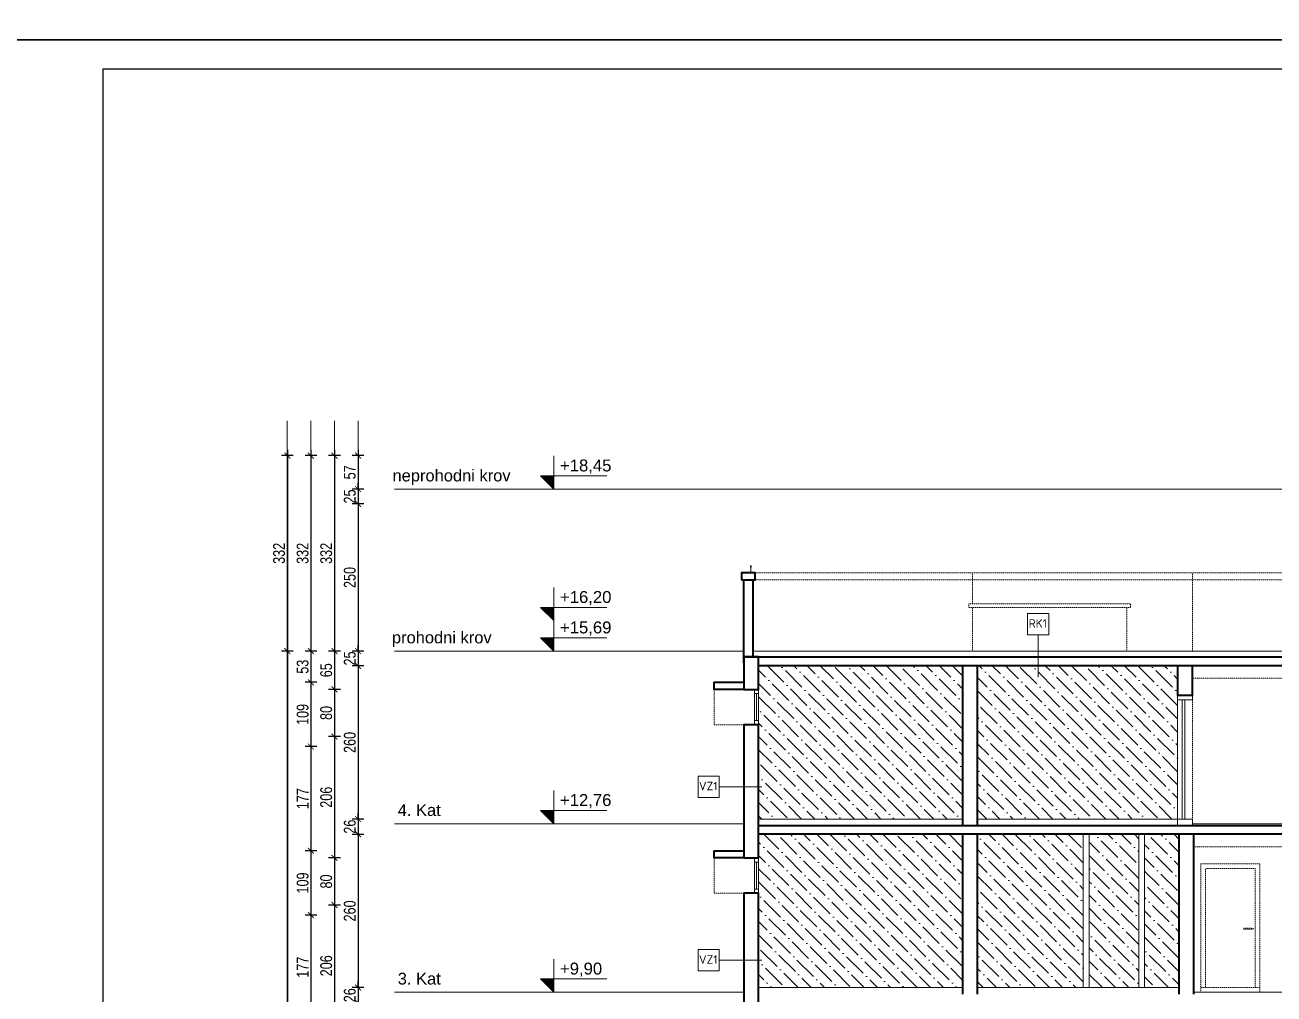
# Model space of a CAD drawing. Header units: millimetres. Extents: x -701 to 470890, y -446843 to -116129.
# Drawn here: x 201957 to 204077, y -226647 to -225003 of the extents above; entities that cross this region are included whole.
import ezdxf
from ezdxf.enums import TextEntityAlignment as Align

# ---------------------------------------------------------------- set-up
doc = ezdxf.new("R2010")
doc.units = ezdxf.units.MM
doc.header["$PDMODE"] = 2
doc.linetypes.add('DASHED2', pattern=[0.375, 0.25, -0.125])
doc.linetypes.add('HIDDEN', pattern=[0.375, 0.25, -0.125])
doc.layers.get('0').update_dxf_attribs({"lineweight": 0})
doc.layers.get('Defpoints').update_dxf_attribs({"color": 250, "lineweight": 0})
for name, color, linetype, lineweight in [('01-zid_nenosivi', 134, 'Continuous', 0), ('03-prozori', 132, 'Continuous', 0), ('05-podgled-tanko', 144, 'HIDDEN', 0), ('06-hatch_grijano', 30, 'Continuous', 0), ('07-kote', 70, 'Continuous', 9), ('5-TX', 113, 'Continuous', 5), ('TP_01 - 0.50', 1, 'Continuous', 40)]:
    doc.layers.add(name, color=color, linetype=linetype, lineweight=lineweight)
doc.layers.add('Kucni_broj', color=2, linetype='Continuous', plot=False)
doc.layers.add('SAST_Linija sastavnice', color=255, linetype='Continuous', plot=False)
doc.styles.add('GENERATED_STYLE_1', font='arial.ttf')
doc.styles.add('isocpeur', font='isocpeur.ttf')
doc.styles.add('OPIS', font='hrcom.shx', dxfattribs={"width": 0.8, "height": 20})
doc.styles.add('tahoma10', font='tahoma.ttf', dxfattribs={"height": 2})
doc.dimstyles.new('ISO-25', dxfattribs={"dimtxt": 20, "dimasz": 10, "dimexe": 10, "dimexo": 10, "dimgap": 4, "dimtad": 1, "dimdec": 0, "dimtxsty": 'OPIS', "dimblk": 'ARCHTICK', "dimcen": 10, "dimdle": 10, "dimadec": 0, "dimazin": 0, "dimtfac": 1, "dimtdec": 0, "dimtix": 1, "dimtmove": 0, "dimatfit": 3, "dimldrblk": 'ARCHTICK', "dimfxl": 10, "dimfxlon": 1, "dimarcsym": 0})
pattern_1 = [(315, (66.37, -130), (30.8696304, -8.4189901), [39.6875, -7.9375, 0, -7.9375])]

# ---------------------------------------------------------------- blocks, each defined once
blk = doc.blocks.new('*U3807')
blk.add_line((7, 3.5), (53, 3.5))
blk.add_lwpolyline([(0, 7), (60, 7), (60, 0), (60, 0), (0, 0), (0, 7)])
blk.add_lwpolyline([(7, 7), (53, 7), (53, 0), (7, 0)], close=True)
blk = doc.blocks.new('_ArchTick')
at = {"color": 0, "linetype": 'ByBlock', "lineweight": 0, "const_width": 0.15}
blk.add_lwpolyline([(-0.5, -0.5), (0.5, 0.5)], dxfattribs=at)
blk = doc.blocks.new('*D1663')
at = {"layer": '07-kote', "color": 0, "linetype": 'ByBlock', "lineweight": -2, "ltscale": 5, "transparency": 16777216}
for p, q in [((202522.3, -225723.6), (202522.3, -225800.4)), ((202532.3, -225733.6), (202512.3, -225733.6)), ((202532.3, -225790.4), (202512.3, -225790.4))]:
    blk.add_line(p, q, dxfattribs=at)
at = {"layer": 'Defpoints', "color": 0, "linetype": 'ByBlock', "lineweight": -3, "ltscale": 5, "transparency": 16777216}
for p in [(204047, -225733.6), (202522.3, -225790.4), (204047, -225790.4)]:
    blk.add_point(p, dxfattribs=at)
at = {"layer": '07-kote', "color": 0, "linetype": 'ByBlock', "lineweight": -2, "ltscale": 5, "transparency": 16777216, "xscale": 10, "yscale": 10, "zscale": 10}
for p, rotation in [((202522.3, -225733.6), 90), ((202522.3, -225790.4), 270)]:
    blk.add_blockref('_ArchTick', p, dxfattribs=dict(at, rotation=rotation))
at = {"layer": '07-kote', "color": 0, "linetype": 'ByBlock', "ltscale": 5, "transparency": 16777216, "insert": (202508.3, -225762), "char_height": 20, "attachment_point": 5, "rotation": 90, "style": 'OPIS'}
blk.add_mtext('57', dxfattribs=at)
blk = doc.blocks.new('*D1664')
at = {"layer": '07-kote', "color": 0, "linetype": 'ByBlock', "lineweight": -2, "ltscale": 5, "transparency": 16777216}
for p, q in [((202532.3, -225790.4), (202512.3, -225790.4)), ((202522.3, -225790.4), (202522.3, -225780.4)), ((202522.3, -225790.4), (202522.3, -225815.4)), ((202532.3, -225815.4), (202512.3, -225815.4)), ((202522.3, -225815.4), (202522.3, -225825.4))]:
    blk.add_line(p, q, dxfattribs=at)
at = {"layer": 'Defpoints', "color": 0, "linetype": 'ByBlock', "lineweight": -3, "ltscale": 5, "transparency": 16777216}
for p in [(204047, -225790.4), (202522.3, -225815.4), (204047, -225815.4)]:
    blk.add_point(p, dxfattribs=at)
at = {"layer": '07-kote', "color": 0, "linetype": 'ByBlock', "lineweight": -2, "ltscale": 5, "transparency": 16777216, "xscale": 10, "yscale": 10, "zscale": 10}
for p, rotation in [((202522.3, -225790.4), 270), ((202522.3, -225815.4), 90)]:
    blk.add_blockref('_ArchTick', p, dxfattribs=dict(at, rotation=rotation))
at = {"layer": '07-kote', "color": 0, "linetype": 'ByBlock', "ltscale": 5, "transparency": 16777216, "insert": (202508.3, -225802.9), "char_height": 20, "attachment_point": 5, "rotation": 90, "style": 'OPIS'}
blk.add_mtext('25', dxfattribs=at)
blk = doc.blocks.new('*D1665')
at = {"layer": '07-kote', "color": 0, "linetype": 'ByBlock', "lineweight": -2, "ltscale": 5, "transparency": 16777216}
for p, q in [((202532.3, -225815.4), (202512.3, -225815.4)), ((202522.3, -225805.4), (202522.3, -226075.3)), ((202532.3, -226065.3), (202512.3, -226065.3))]:
    blk.add_line(p, q, dxfattribs=at)
at = {"layer": 'Defpoints', "color": 0, "linetype": 'ByBlock', "lineweight": -3, "ltscale": 5, "transparency": 16777216}
for p in [(204047, -225815.4), (202522.3, -226065.3), (202843.5, -226065.3)]:
    blk.add_point(p, dxfattribs=at)
at = {"layer": '07-kote', "color": 0, "linetype": 'ByBlock', "lineweight": -2, "ltscale": 5, "transparency": 16777216, "xscale": 10, "yscale": 10, "zscale": 10}
for p, rotation in [((202522.3, -225815.4), 90), ((202522.3, -226065.3), 270)]:
    blk.add_blockref('_ArchTick', p, dxfattribs=dict(at, rotation=rotation))
at = {"layer": '07-kote', "color": 0, "linetype": 'ByBlock', "ltscale": 5, "transparency": 16777216, "insert": (202508.3, -225940.4), "char_height": 20, "attachment_point": 5, "rotation": 90, "style": 'OPIS'}
blk.add_mtext('250', dxfattribs=at)
blk = doc.blocks.new('*D1666')
at = {"layer": '07-kote', "color": 0, "linetype": 'ByBlock', "lineweight": -2, "ltscale": 5, "transparency": 16777216}
for p, q in [((202532.3, -226065.3), (202512.3, -226065.3)), ((202522.3, -226065.3), (202522.3, -226055.3)), ((202522.3, -226065.3), (202522.3, -226090.3)), ((202532.3, -226090.3), (202512.3, -226090.3)), ((202522.3, -226090.3), (202522.3, -226100.3))]:
    blk.add_line(p, q, dxfattribs=at)
at = {"layer": 'Defpoints', "color": 0, "linetype": 'ByBlock', "lineweight": -3, "ltscale": 5, "transparency": 16777216}
for p in [(202843.5, -226065.3), (202522.3, -226090.3), (202845.5, -226090.3)]:
    blk.add_point(p, dxfattribs=at)
at = {"layer": '07-kote', "color": 0, "linetype": 'ByBlock', "lineweight": -2, "ltscale": 5, "transparency": 16777216, "xscale": 10, "yscale": 10, "zscale": 10}
for p, rotation in [((202522.3, -226065.3), 270), ((202522.3, -226090.3), 90)]:
    blk.add_blockref('_ArchTick', p, dxfattribs=dict(at, rotation=rotation))
at = {"layer": '07-kote', "color": 0, "linetype": 'ByBlock', "ltscale": 5, "transparency": 16777216, "insert": (202508.3, -226077.8), "char_height": 20, "attachment_point": 5, "rotation": 90, "style": 'OPIS'}
blk.add_mtext('25', dxfattribs=at)
blk = doc.blocks.new('*D1667')
at = {"layer": '07-kote', "color": 0, "linetype": 'ByBlock', "lineweight": -2, "ltscale": 5, "transparency": 16777216}
for p, q in [((202532.3, -226090.3), (202512.3, -226090.3)), ((202522.3, -226080.3), (202522.3, -226360.3)), ((202532.3, -226350.3), (202512.3, -226350.3))]:
    blk.add_line(p, q, dxfattribs=at)
at = {"layer": 'Defpoints', "color": 0, "linetype": 'ByBlock', "lineweight": -3, "ltscale": 5, "transparency": 16777216}
for p in [(202845.5, -226090.3), (202522.3, -226350.3), (203216.5, -226350.3)]:
    blk.add_point(p, dxfattribs=at)
at = {"layer": '07-kote', "color": 0, "linetype": 'ByBlock', "lineweight": -2, "ltscale": 5, "transparency": 16777216, "xscale": 10, "yscale": 10, "zscale": 10}
for p, rotation in [((202522.3, -226090.3), 90), ((202522.3, -226350.3), 270)]:
    blk.add_blockref('_ArchTick', p, dxfattribs=dict(at, rotation=rotation))
at = {"layer": '07-kote', "color": 0, "linetype": 'ByBlock', "ltscale": 5, "transparency": 16777216, "insert": (202508.3, -226220.3), "char_height": 20, "attachment_point": 5, "rotation": 90, "style": 'OPIS'}
blk.add_mtext('260', dxfattribs=at)
blk = doc.blocks.new('*D1668')
at = {"layer": '07-kote', "color": 0, "linetype": 'ByBlock', "lineweight": -2, "ltscale": 5, "transparency": 16777216}
for p, q in [((202522.3, -226350.3), (202522.3, -226340.3)), ((202532.3, -226350.3), (202512.3, -226350.3)), ((202522.3, -226350.3), (202522.3, -226376.3)), ((202532.3, -226376.3), (202512.3, -226376.3)), ((202522.3, -226376.3), (202522.3, -226386.3))]:
    blk.add_line(p, q, dxfattribs=at)
at = {"layer": 'Defpoints', "color": 0, "linetype": 'ByBlock', "lineweight": -3, "ltscale": 5, "transparency": 16777216}
for p in [(203216.5, -226350.3), (202522.3, -226376.3), (203216.5, -226376.3)]:
    blk.add_point(p, dxfattribs=at)
at = {"layer": '07-kote', "color": 0, "linetype": 'ByBlock', "lineweight": -2, "ltscale": 5, "transparency": 16777216, "xscale": 10, "yscale": 10, "zscale": 10}
for p, rotation in [((202522.3, -226350.3), 270), ((202522.3, -226376.3), 90)]:
    blk.add_blockref('_ArchTick', p, dxfattribs=dict(at, rotation=rotation))
at = {"layer": '07-kote', "color": 0, "linetype": 'ByBlock', "ltscale": 5, "transparency": 16777216, "insert": (202508.3, -226363.3), "char_height": 20, "attachment_point": 5, "rotation": 90, "style": 'OPIS'}
blk.add_mtext('26', dxfattribs=at)
blk = doc.blocks.new('*D1669')
at = {"layer": '07-kote', "color": 0, "linetype": 'ByBlock', "lineweight": -2, "ltscale": 5, "transparency": 16777216}
for p, q in [((202522.3, -226366.3), (202522.3, -226646.3)), ((202532.3, -226376.3), (202512.3, -226376.3)), ((202532.3, -226636.3), (202512.3, -226636.3))]:
    blk.add_line(p, q, dxfattribs=at)
at = {"layer": 'Defpoints', "color": 0, "linetype": 'ByBlock', "lineweight": -3, "ltscale": 5, "transparency": 16777216}
for p in [(203216.5, -226376.3), (202522.3, -226636.3), (203216.5, -226636.3)]:
    blk.add_point(p, dxfattribs=at)
at = {"layer": '07-kote', "color": 0, "linetype": 'ByBlock', "lineweight": -2, "ltscale": 5, "transparency": 16777216, "xscale": 10, "yscale": 10, "zscale": 10}
for p, rotation in [((202522.3, -226376.3), 90), ((202522.3, -226636.3), 270)]:
    blk.add_blockref('_ArchTick', p, dxfattribs=dict(at, rotation=rotation))
at = {"layer": '07-kote', "color": 0, "linetype": 'ByBlock', "ltscale": 5, "transparency": 16777216, "insert": (202508.3, -226506.3), "char_height": 20, "attachment_point": 5, "rotation": 90, "style": 'OPIS'}
blk.add_mtext('260', dxfattribs=at)
blk = doc.blocks.new('*D1670')
at = {"layer": '07-kote', "color": 0, "linetype": 'ByBlock', "lineweight": -2, "ltscale": 5, "transparency": 16777216}
for p, q in [((202532.3, -226636.3), (202512.3, -226636.3)), ((202522.3, -226636.3), (202522.3, -226626.3)), ((202522.3, -226636.3), (202522.3, -226662.3)), ((202532.3, -226662.3), (202512.3, -226662.3)), ((202522.3, -226662.3), (202522.3, -226672.3))]:
    blk.add_line(p, q, dxfattribs=at)
at = {"layer": 'Defpoints', "color": 0, "linetype": 'ByBlock', "lineweight": -3, "ltscale": 5, "transparency": 16777216}
for p in [(203216.5, -226636.3), (202522.3, -226662.3), (203216.5, -226662.3)]:
    blk.add_point(p, dxfattribs=at)
at = {"layer": '07-kote', "color": 0, "linetype": 'ByBlock', "lineweight": -2, "ltscale": 5, "transparency": 16777216, "xscale": 10, "yscale": 10, "zscale": 10}
for p, rotation in [((202522.3, -226636.3), 270), ((202522.3, -226662.3), 90)]:
    blk.add_blockref('_ArchTick', p, dxfattribs=dict(at, rotation=rotation))
at = {"layer": '07-kote', "color": 0, "linetype": 'ByBlock', "ltscale": 5, "transparency": 16777216, "insert": (202508.3, -226649.3), "char_height": 20, "attachment_point": 5, "rotation": 90, "style": 'OPIS'}
blk.add_mtext('26', dxfattribs=at)
blk = doc.blocks.new('*D1680')
at = {"layer": '07-kote', "color": 0, "linetype": 'ByBlock', "lineweight": -2, "ltscale": 5, "transparency": 16777216}
for p, q in [((202482.3, -225723.6), (202482.3, -226075.3)), ((202492.3, -225733.6), (202472.3, -225733.6)), ((202492.3, -226065.3), (202472.3, -226065.3))]:
    blk.add_line(p, q, dxfattribs=at)
at = {"layer": 'Defpoints', "color": 0, "linetype": 'ByBlock', "lineweight": -3, "ltscale": 5, "transparency": 16777216}
for p in [(203951, -225733.6), (202482.3, -226065.3), (203951, -226065.3)]:
    blk.add_point(p, dxfattribs=at)
at = {"layer": '07-kote', "color": 0, "linetype": 'ByBlock', "lineweight": -2, "ltscale": 5, "transparency": 16777216, "xscale": 10, "yscale": 10, "zscale": 10}
for p, rotation in [((202482.3, -225733.6), 90), ((202482.3, -226065.3), 270)]:
    blk.add_blockref('_ArchTick', p, dxfattribs=dict(at, rotation=rotation))
at = {"layer": '07-kote', "color": 0, "linetype": 'ByBlock', "ltscale": 5, "transparency": 16777216, "insert": (202468.3, -225899.4), "char_height": 20, "attachment_point": 5, "rotation": 90, "style": 'OPIS'}
blk.add_mtext('332', dxfattribs=at)
blk = doc.blocks.new('*D1681')
at = {"layer": '07-kote', "color": 0, "linetype": 'ByBlock', "lineweight": -2, "ltscale": 5, "transparency": 16777216}
for p, q in [((202492.3, -226065.3), (202472.3, -226065.3)), ((202482.3, -226055.3), (202482.3, -226140.3)), ((202492.3, -226130.3), (202472.3, -226130.3))]:
    blk.add_line(p, q, dxfattribs=at)
at = {"layer": 'Defpoints', "color": 0, "linetype": 'ByBlock', "lineweight": -3, "ltscale": 5, "transparency": 16777216}
for p in [(203951, -226065.3), (202482.3, -226130.3), (202845.5, -226130.3)]:
    blk.add_point(p, dxfattribs=at)
at = {"layer": '07-kote', "color": 0, "linetype": 'ByBlock', "lineweight": -2, "ltscale": 5, "transparency": 16777216, "xscale": 10, "yscale": 10, "zscale": 10}
for p, rotation in [((202482.3, -226065.3), 90), ((202482.3, -226130.3), 270)]:
    blk.add_blockref('_ArchTick', p, dxfattribs=dict(at, rotation=rotation))
at = {"layer": '07-kote', "color": 0, "linetype": 'ByBlock', "ltscale": 5, "transparency": 16777216, "insert": (202468.3, -226097.8), "char_height": 20, "attachment_point": 5, "rotation": 90, "style": 'OPIS'}
blk.add_mtext('65', dxfattribs=at)
blk = doc.blocks.new('*D1682')
at = {"layer": '07-kote', "color": 0, "linetype": 'ByBlock', "lineweight": -2, "ltscale": 5, "transparency": 16777216}
for p, q in [((202492.3, -226130.3), (202472.3, -226130.3)), ((202482.3, -226120.3), (202482.3, -226220.3)), ((202492.3, -226210.3), (202472.3, -226210.3))]:
    blk.add_line(p, q, dxfattribs=at)
at = {"layer": 'Defpoints', "color": 0, "linetype": 'ByBlock', "lineweight": -3, "ltscale": 5, "transparency": 16777216}
for p in [(202845.5, -226130.3), (202482.3, -226210.3), (202845.5, -226210.3)]:
    blk.add_point(p, dxfattribs=at)
at = {"layer": '07-kote', "color": 0, "linetype": 'ByBlock', "lineweight": -2, "ltscale": 5, "transparency": 16777216, "xscale": 10, "yscale": 10, "zscale": 10}
for p, rotation in [((202482.3, -226130.3), 90), ((202482.3, -226210.3), 270)]:
    blk.add_blockref('_ArchTick', p, dxfattribs=dict(at, rotation=rotation))
at = {"layer": '07-kote', "color": 0, "linetype": 'ByBlock', "ltscale": 5, "transparency": 16777216, "insert": (202468.3, -226170.3), "char_height": 20, "attachment_point": 5, "rotation": 90, "style": 'OPIS'}
blk.add_mtext('80', dxfattribs=at)
blk = doc.blocks.new('*D1683')
at = {"layer": '07-kote', "color": 0, "linetype": 'ByBlock', "lineweight": -2, "ltscale": 5, "transparency": 16777216}
for p, q in [((202492.3, -226210.3), (202472.3, -226210.3)), ((202482.3, -226200.3), (202482.3, -226426.3)), ((202492.3, -226416.3), (202472.3, -226416.3))]:
    blk.add_line(p, q, dxfattribs=at)
at = {"layer": 'Defpoints', "color": 0, "linetype": 'ByBlock', "lineweight": -3, "ltscale": 5, "transparency": 16777216}
for p in [(202845.5, -226210.3), (202482.3, -226416.3), (202845.5, -226416.3)]:
    blk.add_point(p, dxfattribs=at)
at = {"layer": '07-kote', "color": 0, "linetype": 'ByBlock', "lineweight": -2, "ltscale": 5, "transparency": 16777216, "xscale": 10, "yscale": 10, "zscale": 10}
for p, rotation in [((202482.3, -226210.3), 90), ((202482.3, -226416.3), 270)]:
    blk.add_blockref('_ArchTick', p, dxfattribs=dict(at, rotation=rotation))
at = {"layer": '07-kote', "color": 0, "linetype": 'ByBlock', "ltscale": 5, "transparency": 16777216, "insert": (202468.3, -226313.3), "char_height": 20, "attachment_point": 5, "rotation": 90, "style": 'OPIS'}
blk.add_mtext('206', dxfattribs=at)
blk = doc.blocks.new('*D1684')
at = {"layer": '07-kote', "color": 0, "linetype": 'ByBlock', "lineweight": -2, "ltscale": 5, "transparency": 16777216}
for p, q in [((202482.3, -226406.3), (202482.3, -226506.3)), ((202492.3, -226416.3), (202472.3, -226416.3)), ((202492.3, -226496.3), (202472.3, -226496.3))]:
    blk.add_line(p, q, dxfattribs=at)
at = {"layer": 'Defpoints', "color": 0, "linetype": 'ByBlock', "lineweight": -3, "ltscale": 5, "transparency": 16777216}
for p in [(202845.5, -226416.3), (202482.3, -226496.3), (202845.5, -226496.3)]:
    blk.add_point(p, dxfattribs=at)
at = {"layer": '07-kote', "color": 0, "linetype": 'ByBlock', "lineweight": -2, "ltscale": 5, "transparency": 16777216, "xscale": 10, "yscale": 10, "zscale": 10}
for p, rotation in [((202482.3, -226416.3), 90), ((202482.3, -226496.3), 270)]:
    blk.add_blockref('_ArchTick', p, dxfattribs=dict(at, rotation=rotation))
at = {"layer": '07-kote', "color": 0, "linetype": 'ByBlock', "ltscale": 5, "transparency": 16777216, "insert": (202468.3, -226456.3), "char_height": 20, "attachment_point": 5, "rotation": 90, "style": 'OPIS'}
blk.add_mtext('80', dxfattribs=at)
blk = doc.blocks.new('*D1685')
at = {"layer": '07-kote', "color": 0, "linetype": 'ByBlock', "lineweight": -2, "ltscale": 5, "transparency": 16777216}
for p, q in [((202482.3, -226486.3), (202482.3, -226712.3)), ((202492.3, -226496.3), (202472.3, -226496.3)), ((202492.3, -226702.3), (202472.3, -226702.3))]:
    blk.add_line(p, q, dxfattribs=at)
at = {"layer": 'Defpoints', "color": 0, "linetype": 'ByBlock', "lineweight": -3, "ltscale": 5, "transparency": 16777216}
for p in [(202845.5, -226496.3), (202482.3, -226702.3), (202845.5, -226702.3)]:
    blk.add_point(p, dxfattribs=at)
at = {"layer": '07-kote', "color": 0, "linetype": 'ByBlock', "lineweight": -2, "ltscale": 5, "transparency": 16777216, "xscale": 10, "yscale": 10, "zscale": 10}
for p, rotation in [((202482.3, -226496.3), 90), ((202482.3, -226702.3), 270)]:
    blk.add_blockref('_ArchTick', p, dxfattribs=dict(at, rotation=rotation))
at = {"layer": '07-kote', "color": 0, "linetype": 'ByBlock', "ltscale": 5, "transparency": 16777216, "insert": (202468.3, -226599.3), "char_height": 20, "attachment_point": 5, "rotation": 90, "style": 'OPIS'}
blk.add_mtext('206', dxfattribs=at)
blk = doc.blocks.new('*D1691')
at = {"layer": '07-kote', "color": 0, "linetype": 'ByBlock', "lineweight": -2, "ltscale": 5, "transparency": 16777216}
for p, q in [((202442.3, -225723.6), (202442.3, -226075.3)), ((202452.3, -225733.6), (202432.3, -225733.6)), ((202452.3, -226065.3), (202432.3, -226065.3))]:
    blk.add_line(p, q, dxfattribs=at)
at = {"layer": 'Defpoints', "color": 0, "linetype": 'ByBlock', "lineweight": -3, "ltscale": 5, "transparency": 16777216}
for p in [(204047, -225733.6), (202442.3, -226065.3), (203933.5, -226065.3)]:
    blk.add_point(p, dxfattribs=at)
at = {"layer": '07-kote', "color": 0, "linetype": 'ByBlock', "lineweight": -2, "ltscale": 5, "transparency": 16777216, "xscale": 10, "yscale": 10, "zscale": 10}
for p, rotation in [((202442.3, -225733.6), 90), ((202442.3, -226065.3), 270)]:
    blk.add_blockref('_ArchTick', p, dxfattribs=dict(at, rotation=rotation))
at = {"layer": '07-kote', "color": 0, "linetype": 'ByBlock', "ltscale": 5, "transparency": 16777216, "insert": (202428.3, -225899.4), "char_height": 20, "attachment_point": 5, "rotation": 90, "style": 'OPIS'}
blk.add_mtext('332', dxfattribs=at)
blk = doc.blocks.new('*D1692')
at = {"layer": '07-kote', "color": 0, "linetype": 'ByBlock', "lineweight": -2, "ltscale": 5, "transparency": 16777216}
for p, q in [((202452.3, -226065.3), (202432.3, -226065.3)), ((202442.3, -226055.3), (202442.3, -226128.3)), ((202452.3, -226118.3), (202432.3, -226118.3))]:
    blk.add_line(p, q, dxfattribs=at)
at = {"layer": 'Defpoints', "color": 0, "linetype": 'ByBlock', "lineweight": -3, "ltscale": 5, "transparency": 16777216}
for p in [(203933.5, -226065.3), (202442.3, -226118.3), (202759.8, -226118.3)]:
    blk.add_point(p, dxfattribs=at)
at = {"layer": '07-kote', "color": 0, "linetype": 'ByBlock', "lineweight": -2, "ltscale": 5, "transparency": 16777216, "xscale": 10, "yscale": 10, "zscale": 10}
for p, rotation in [((202442.3, -226065.3), 90), ((202442.3, -226118.3), 270)]:
    blk.add_blockref('_ArchTick', p, dxfattribs=dict(at, rotation=rotation))
at = {"layer": '07-kote', "color": 0, "linetype": 'ByBlock', "ltscale": 5, "transparency": 16777216, "insert": (202428.3, -226091.8), "char_height": 20, "attachment_point": 5, "rotation": 90, "style": 'OPIS'}
blk.add_mtext('53', dxfattribs=at)
blk = doc.blocks.new('*D1693')
at = {"layer": '07-kote', "color": 0, "linetype": 'ByBlock', "lineweight": -2, "ltscale": 5, "transparency": 16777216}
for p, q in [((202442.3, -226108.3), (202442.3, -226237.3)), ((202452.3, -226118.3), (202432.3, -226118.3)), ((202452.3, -226227.3), (202432.3, -226227.3))]:
    blk.add_line(p, q, dxfattribs=at)
at = {"layer": 'Defpoints', "color": 0, "linetype": 'ByBlock', "lineweight": -3, "ltscale": 5, "transparency": 16777216}
for p in [(202759.8, -226118.3), (202442.3, -226227.3), (202759.8, -226227.3)]:
    blk.add_point(p, dxfattribs=at)
at = {"layer": '07-kote', "color": 0, "linetype": 'ByBlock', "lineweight": -2, "ltscale": 5, "transparency": 16777216, "xscale": 10, "yscale": 10, "zscale": 10}
for p, rotation in [((202442.3, -226118.3), 90), ((202442.3, -226227.3), 270)]:
    blk.add_blockref('_ArchTick', p, dxfattribs=dict(at, rotation=rotation))
at = {"layer": '07-kote', "color": 0, "linetype": 'ByBlock', "ltscale": 5, "transparency": 16777216, "insert": (202428.3, -226172.8), "char_height": 20, "attachment_point": 5, "rotation": 90, "style": 'OPIS'}
blk.add_mtext('109', dxfattribs=at)
blk = doc.blocks.new('*D1694')
at = {"layer": '07-kote', "color": 0, "linetype": 'ByBlock', "lineweight": -2, "ltscale": 5, "transparency": 16777216}
for p, q in [((202442.3, -226217.3), (202442.3, -226414.3)), ((202452.3, -226227.3), (202432.3, -226227.3)), ((202452.3, -226404.3), (202432.3, -226404.3))]:
    blk.add_line(p, q, dxfattribs=at)
at = {"layer": 'Defpoints', "color": 0, "linetype": 'ByBlock', "lineweight": -3, "ltscale": 5, "transparency": 16777216}
for p in [(202759.8, -226227.3), (202442.3, -226404.3), (202759.8, -226404.3)]:
    blk.add_point(p, dxfattribs=at)
at = {"layer": '07-kote', "color": 0, "linetype": 'ByBlock', "lineweight": -2, "ltscale": 5, "transparency": 16777216, "xscale": 10, "yscale": 10, "zscale": 10}
for p, rotation in [((202442.3, -226227.3), 90), ((202442.3, -226404.3), 270)]:
    blk.add_blockref('_ArchTick', p, dxfattribs=dict(at, rotation=rotation))
at = {"layer": '07-kote', "color": 0, "linetype": 'ByBlock', "ltscale": 5, "transparency": 16777216, "insert": (202428.3, -226315.8), "char_height": 20, "attachment_point": 5, "rotation": 90, "style": 'OPIS'}
blk.add_mtext('177', dxfattribs=at)
blk = doc.blocks.new('*D1695')
at = {"layer": '07-kote', "color": 0, "linetype": 'ByBlock', "lineweight": -2, "ltscale": 5, "transparency": 16777216}
for p, q in [((202452.3, -226404.3), (202432.3, -226404.3)), ((202442.3, -226394.3), (202442.3, -226523.3)), ((202452.3, -226513.3), (202432.3, -226513.3))]:
    blk.add_line(p, q, dxfattribs=at)
at = {"layer": 'Defpoints', "color": 0, "linetype": 'ByBlock', "lineweight": -3, "ltscale": 5, "transparency": 16777216}
for p in [(202759.8, -226404.3), (202442.3, -226513.3), (202759.8, -226513.3)]:
    blk.add_point(p, dxfattribs=at)
at = {"layer": '07-kote', "color": 0, "linetype": 'ByBlock', "lineweight": -2, "ltscale": 5, "transparency": 16777216, "xscale": 10, "yscale": 10, "zscale": 10}
for p, rotation in [((202442.3, -226404.3), 90), ((202442.3, -226513.3), 270)]:
    blk.add_blockref('_ArchTick', p, dxfattribs=dict(at, rotation=rotation))
at = {"layer": '07-kote', "color": 0, "linetype": 'ByBlock', "ltscale": 5, "transparency": 16777216, "insert": (202428.3, -226458.8), "char_height": 20, "attachment_point": 5, "rotation": 90, "style": 'OPIS'}
blk.add_mtext('109', dxfattribs=at)
blk = doc.blocks.new('*D1696')
at = {"layer": '07-kote', "color": 0, "linetype": 'ByBlock', "lineweight": -2, "ltscale": 5, "transparency": 16777216}
for p, q in [((202452.3, -226513.3), (202432.3, -226513.3)), ((202442.3, -226503.3), (202442.3, -226700.3)), ((202452.3, -226690.3), (202432.3, -226690.3))]:
    blk.add_line(p, q, dxfattribs=at)
at = {"layer": 'Defpoints', "color": 0, "linetype": 'ByBlock', "lineweight": -3, "ltscale": 5, "transparency": 16777216}
for p in [(202759.8, -226513.3), (202442.3, -226690.3), (202759.8, -226690.3)]:
    blk.add_point(p, dxfattribs=at)
at = {"layer": '07-kote', "color": 0, "linetype": 'ByBlock', "lineweight": -2, "ltscale": 5, "transparency": 16777216, "xscale": 10, "yscale": 10, "zscale": 10}
for p, rotation in [((202442.3, -226513.3), 90), ((202442.3, -226690.3), 270)]:
    blk.add_blockref('_ArchTick', p, dxfattribs=dict(at, rotation=rotation))
at = {"layer": '07-kote', "color": 0, "linetype": 'ByBlock', "ltscale": 5, "transparency": 16777216, "insert": (202428.3, -226601.8), "char_height": 20, "attachment_point": 5, "rotation": 90, "style": 'OPIS'}
blk.add_mtext('177', dxfattribs=at)
blk = doc.blocks.new('*D1702')
at = {"layer": '07-kote', "color": 0, "linetype": 'ByBlock', "lineweight": -2, "ltscale": 5, "transparency": 16777216}
for p, q in [((202402.3, -225723.6), (202402.3, -226075.3)), ((202412.3, -225733.6), (202392.3, -225733.6)), ((202412.3, -226065.3), (202392.3, -226065.3))]:
    blk.add_line(p, q, dxfattribs=at)
at = {"layer": 'Defpoints', "color": 0, "linetype": 'ByBlock', "lineweight": -3, "ltscale": 5, "transparency": 16777216}
for p in [(204047, -225733.6), (202402.3, -226065.3), (203933.5, -226065.3)]:
    blk.add_point(p, dxfattribs=at)
at = {"layer": '07-kote', "color": 0, "linetype": 'ByBlock', "lineweight": -2, "ltscale": 5, "transparency": 16777216, "xscale": 10, "yscale": 10, "zscale": 10}
for p, rotation in [((202402.3, -225733.6), 90), ((202402.3, -226065.3), 270)]:
    blk.add_blockref('_ArchTick', p, dxfattribs=dict(at, rotation=rotation))
at = {"layer": '07-kote', "color": 0, "linetype": 'ByBlock', "ltscale": 5, "transparency": 16777216, "insert": (202388.3, -225899.4), "char_height": 20, "attachment_point": 5, "rotation": 90, "style": 'OPIS'}
blk.add_mtext('332', dxfattribs=at)
blk = doc.blocks.new('*D1703')
at = {"layer": '07-kote', "color": 0, "linetype": 'ByBlock', "lineweight": -2, "ltscale": 5, "transparency": 16777216}
for p, q in [((202412.3, -226065.3), (202392.3, -226065.3)), ((202402.3, -226055.3), (202402.3, -227749.3)), ((202412.3, -227739.3), (202392.3, -227739.3))]:
    blk.add_line(p, q, dxfattribs=at)
at = {"layer": 'Defpoints', "color": 0, "linetype": 'ByBlock', "lineweight": -3, "ltscale": 5, "transparency": 16777216}
for p in [(203933.5, -226065.3), (202402.3, -227739.3), (202594.3, -227739.3)]:
    blk.add_point(p, dxfattribs=at)
at = {"layer": '07-kote', "color": 0, "linetype": 'ByBlock', "lineweight": -2, "ltscale": 5, "transparency": 16777216, "xscale": 10, "yscale": 10, "zscale": 10}
for p, rotation in [((202402.3, -226065.3), 90), ((202402.3, -227739.3), 270)]:
    blk.add_blockref('_ArchTick', p, dxfattribs=dict(at, rotation=rotation))
at = {"layer": '07-kote', "color": 0, "linetype": 'ByBlock', "ltscale": 5, "transparency": 16777216, "insert": (202388.3, -226902.3), "char_height": 20, "attachment_point": 5, "rotation": 90, "style": 'OPIS'}
blk.add_mtext('1674', dxfattribs=at)
blk = doc.blocks.new('*U649')
at = {"ltscale": 0.1}
blk.add_line((-0.125, 0.375), (-0.625, 0.375), dxfattribs=at)
blk.add_lwpolyline([(0.125, 0.5), (0.125, 0.25), (-0.125, 0.25), (-0.125, 0.5)], close=True, dxfattribs=at)
at = {"style": 'isocpeur'}
blk.add_attdef('sl', text='', height=0.1, dxfattribs=at).set_placement((0.005, 0.334), align=Align.CENTER)
blk = doc.blocks.new('*U64')
at = {"ltscale": 0.1}
blk.add_line((0, 0.25), (0, -0.25), dxfattribs=at)
blk.add_lwpolyline([(-0.125, 0.5), (0.125, 0.5), (0.125, 0.25), (-0.125, 0.25)], close=True, dxfattribs=at)
at = {"style": 'isocpeur'}
blk.add_attdef('sl', text='', height=0.1, dxfattribs=at).set_placement((0.005, 0.334), align=Align.CENTER)

msp = doc.modelspace()

# ---------------------------------------------------------------- hatches: boundary and pattern name
at = {"layer": '06-hatch_grijano'}
h = msp.add_hatch(dxfattribs=at)
h.set_pattern_fill('ANSI36', color=256, scale=5, angle=270, style=0)
h.set_pattern_definition(pattern_1)
h.paths.add_polyline_path([(203202.02, -226090.27), (203548.02, -226090.27), (203548.02, -226350.27), (203202.02, -226350.27)])
h = msp.add_hatch(dxfattribs=at)
h.set_pattern_fill('ANSI36', color=256, scale=5, angle=270, style=0)
h.set_pattern_definition(pattern_1)
h.paths.add_polyline_path([(203573.02, -226350.27), (203913.02, -226350.27), (203913.02, -226090.27), (203573.02, -226090.27)])
h = msp.add_hatch(dxfattribs=at)
h.set_pattern_fill('ANSI36', color=256, scale=5, angle=270, style=0)
h.set_pattern_definition(pattern_1)
h.paths.add_polyline_path([(203548.02, -226636.27), (203202.02, -226636.27), (203202.02, -226376.27), (203548.02, -226376.27)])
h = msp.add_hatch(dxfattribs=at)
h.set_pattern_fill('ANSI36', color=256, scale=5, angle=270, style=0)
h.set_pattern_definition(pattern_1)
h.paths.add_polyline_path([(203573.02, -226636.27), (203753.02, -226636.27), (203753.02, -226376.27), (203573.02, -226376.27)])
h = msp.add_hatch(dxfattribs=at)
h.set_pattern_fill('ANSI36', color=256, scale=5, angle=270, style=0)
h.set_pattern_definition(pattern_1)
h.paths.add_polyline_path([(203847.02, -226636.27), (203763.02, -226636.27), (203763.02, -226376.27), (203847.02, -226376.27)])
h = msp.add_hatch(dxfattribs=at)
h.set_pattern_fill('ANSI36', color=256, scale=5, angle=270, style=0)
h.set_pattern_definition(pattern_1)
h.paths.add_polyline_path([(203857.02, -226376.27), (203915.02, -226376.27), (203915.02, -226636.27), (203857.02, -226636.27)])
at = {"layer": '07-kote'}
h = msp.add_hatch(color=7, dxfattribs=at)
h.dxf.hatch_style = 1
h.paths.add_polyline_path([(202854.6, -225767.95), (202832.1, -225767.95), (202854.6, -225790.45)])
h = msp.add_hatch(color=7, dxfattribs=at)
h.dxf.hatch_style = 1
h.paths.add_polyline_path([(202854.6, -225991.14), (202832.1, -225991.14), (202854.6, -226013.64)])
h = msp.add_hatch(color=7, dxfattribs=at)
h.dxf.hatch_style = 1
h.paths.add_polyline_path([(202854.6, -226042.77), (202832.1, -226042.77), (202854.6, -226065.27)])
h = msp.add_hatch(color=7, dxfattribs=at)
h.dxf.hatch_style = 1
h.paths.add_polyline_path([(202854.6, -226335.77), (202832.1, -226335.77), (202854.6, -226358.27)])
h = msp.add_hatch(color=7, dxfattribs=at)
h.dxf.hatch_style = 1
h.paths.add_polyline_path([(202854.6, -226621.77), (202832.1, -226621.77), (202854.6, -226644.27)])

# ---------------------------------------------------------------- linework, layer by layer
at = {"layer": '01-zid_nenosivi', "ltscale": 5}
for p, q in [((203753.02, -226376.27), (203753.02, -226636.27)), ((203763.02, -226376.27), (203763.02, -226636.27)), ((203847.02, -226376.27), (203847.02, -226636.27)), ((203857.02, -226376.27), (203857.02, -226636.27))]:
    msp.add_line(p, q, dxfattribs=at)
for points in [[(203188.49, -225920.48), (203188.49, -225922.97), (203189.47, -225922.97), (203189.47, -225920.48), (203188.49, -225920.48)], [(203188.98, -225922.97), (203188.98, -225930.82)], [(204285.02, -226065.27), (203192.02, -226065.27), (203192.02, -226075.27), (205778.02, -226075.27), (205778.02, -226065.27), (205083.02, -226065.27)], [(203548.02, -226350.27), (203202.02, -226350.27)], [(203915.02, -226350.27), (203573.02, -226350.27)], [(204669.02, -226358.27), (203938.02, -226358.27)], [(203548.02, -226636.27), (203200.02, -226636.27)], [(203915.02, -226636.27), (203573.02, -226636.27)], [(204669.02, -226644.27), (203940.02, -226644.27)]]:
    msp.add_lwpolyline(points, dxfattribs=at)
for points in [[(203938.02, -226140.27), (203913.02, -226140.27), (203913.02, -226148.27), (203938.02, -226148.27)], [(203925.52, -226148.27), (203920.86, -226148.27), (203920.86, -226350.27), (203925.52, -226350.27)], [(203913.02, -226350.27), (203938.02, -226350.27), (203938.02, -226361.27), (203913.02, -226361.27)]]:
    msp.add_lwpolyline(points, close=True, dxfattribs=at)
at = {"layer": '05-podgled-tanko'}
for p, q in [((203565.02, -225991.27), (203565.02, -226065.27)), ((203827.02, -225991.27), (203827.02, -226065.27))]:
    msp.add_line(p, q, dxfattribs=at).dxf.unprotected_set("ltscale", 0)
for points in [[(203196.02, -225932.27), (204091.02, -225932.27)], [(203565.02, -225985.27), (203565.02, -225932.27)], [(203938.02, -226065.27), (203938.02, -225932.27)], [(203196.02, -225944.27), (204091.02, -225944.27)], [(204095.52, -226111.27), (203938.02, -226111.27)], [(203177.02, -226130.27), (203126.4, -226130.27), (203126.4, -226190.27), (203126.4, -226190.27), (203177.02, -226190.27)], [(203202.02, -226190.27), (203202.02, -226190.27), (203202.02, -226130.27), (203202.02, -226130.27)], [(204095.52, -226397.27), (203940.02, -226397.27)], [(203177.02, -226416.27), (203126.4, -226416.27), (203126.4, -226476.27), (203126.4, -226476.27), (203177.02, -226476.27)], [(203202.02, -226476.27), (203202.02, -226476.27), (203202.02, -226416.27), (203202.02, -226416.27)], [(203952.44, -226636.27), (203952.44, -226426.27), (204052.44, -226426.27), (204052.44, -226636.27)], [(203960.44, -226636.27), (203960.44, -226434.27), (204044.44, -226434.27), (204044.44, -226636.27)], [(204040.37, -226535.4), (204024.63, -226535.4), (204024.63, -226537.01), (204041.31, -226537.01), (204041.31, -226535.4), (204040.37, -226535.4)]]:
    msp.add_lwpolyline(points, dxfattribs=at).dxf.unprotected_set("ltscale", 0)
for points in [[(203559.02, -225991.27), (203559.02, -225985.27), (203833.02, -225985.27), (203833.02, -225991.27)], [(203938.02, -226140.27), (203913.02, -226140.27), (203913.02, -226350.27), (203938.02, -226350.27)], [(203952.44, -226636.27), (204052.44, -226636.27), (204052.44, -226644.27), (203952.44, -226644.27)]]:
    msp.add_lwpolyline(points, close=True, dxfattribs=at).dxf.unprotected_set("ltscale", 0)
at = {"layer": '06-hatch_grijano', "linetype": 'ByBlock', "ltscale": 5}
for points in [[(203202.02, -226090.27), (203548.02, -226090.27), (203548.02, -226350.27), (203202.02, -226350.27)], [(203573.02, -226350.27), (203913.02, -226350.27), (203913.02, -226090.27), (203573.02, -226090.27)], [(203548.02, -226636.27), (203202.02, -226636.27), (203202.02, -226376.27), (203548.02, -226376.27)], [(203573.02, -226636.27), (203753.02, -226636.27), (203753.02, -226376.27), (203573.02, -226376.27)], [(203847.02, -226636.27), (203763.02, -226636.27), (203763.02, -226376.27), (203847.02, -226376.27)], [(203857.02, -226376.27), (203915.02, -226376.27), (203915.02, -226636.27), (203857.02, -226636.27)]]:
    msp.add_lwpolyline(points, close=True, dxfattribs=at)
at = {"layer": '07-kote'}
for p, q in [((202854.6, -225790.45), (202854.6, -225734.2)), ((202854.6, -225790.45), (202854.6, -225734.2)), ((202944.6, -225767.95), (202832.1, -225767.95)), ((202854.6, -225790.45), (202832.1, -225767.95)), ((202854.6, -226013.64), (202854.6, -225957.39)), ((202854.6, -226013.64), (202854.6, -225957.39)), ((202944.6, -225991.14), (202832.1, -225991.14)), ((202854.6, -226013.64), (202832.1, -225991.14)), ((202854.6, -226065.27), (202854.6, -226009.02)), ((202854.6, -226065.27), (202854.6, -226009.02)), ((202944.6, -226042.77), (202832.1, -226042.77)), ((202854.6, -226065.27), (202832.1, -226042.77)), ((202854.6, -226358.27), (202854.6, -226302.02)), ((202854.6, -226358.27), (202854.6, -226302.02)), ((202944.6, -226335.77), (202832.1, -226335.77)), ((202854.6, -226358.27), (202832.1, -226335.77)), ((202854.6, -226644.27), (202854.6, -226588.02)), ((202854.6, -226644.27), (202854.6, -226588.02)), ((202944.6, -226621.77), (202832.1, -226621.77)), ((202854.6, -226644.27), (202832.1, -226621.77))]:
    msp.add_line(p, q, dxfattribs=at)
at = {"layer": '07-kote', "linetype": 'DASHED2'}
for points in [[(204319.02, -225790.45), (202584.3, -225790.45)], [(203177.02, -226065.27), (202584.3, -226065.27)], [(203177.02, -226358.27), (202584.3, -226358.27)], [(203177.02, -226644.27), (202584.3, -226644.27)]]:
    msp.add_lwpolyline(points, dxfattribs=at)
at = {"layer": 'Defpoints', "linetype": 'ByBlock', "ltscale": 5}
for points in [[(202402.27, -228092.64), (202402.27, -225674.8)], [(202442.27, -228092.64), (202442.27, -225674.8)], [(202482.27, -228092.64), (202482.27, -225674.8)], [(202522.27, -228092.64), (202522.27, -225674.8)]]:
    msp.add_lwpolyline(points, dxfattribs=at)
at = {"layer": 'Kucni_broj'}
for points in [[(201837.02, -220827.75), (207777.02, -220827.75), (207777.02, -225027.75), (201837.02, -225027.75)], [(201837.02, -225027.75), (207777.02, -225027.75), (207777.02, -220827.75), (201837.02, -220827.75)], [(201837.02, -225027.75), (207777.02, -225027.75), (207777.02, -229227.75), (201837.02, -229227.75)], [(201837.02, -229227.75), (207777.02, -229227.75), (207777.02, -225027.75), (201837.02, -225027.75)]]:
    msp.add_lwpolyline(points, close=True, dxfattribs=at)
at = {"layer": 'SAST_Linija sastavnice'}
msp.add_lwpolyline([(202089.02, -229177.75), (207727.02, -229177.75), (207727.02, -225077.75), (202089.02, -225077.75)], close=True, dxfattribs=at)
at = {"layer": 'TP_01 - 0.50'}
for p, q in [((203548.02, -226090.27), (203548.02, -226361.27)), ((203573.02, -226090.27), (203573.02, -226361.27)), ((203548.02, -226376.27), (203548.02, -226647.27)), ((203573.02, -226376.27), (203573.02, -226647.27)), ((203915.02, -226376.27), (203915.02, -226647.27)), ((203940.02, -226376.27), (203940.02, -226647.27))]:
    msp.add_line(p, q, dxfattribs=at)
for points in [[(203173.02, -225944.27), (203196.02, -225944.27), (203196.02, -225932.27), (203173.02, -225932.27)], [(203177.02, -226130.27), (203202.02, -226130.27), (203202.02, -226075.27), (203177.02, -226075.27)], [(203938.02, -226090.27), (203913.02, -226090.27), (203913.02, -226140.27), (203938.02, -226140.27)], [(203177.02, -226130.27), (203126.4, -226130.27), (203126.4, -226118.27), (203177.02, -226118.27)], [(203177.02, -226416.27), (203202.02, -226416.27), (203202.02, -226190.27), (203177.02, -226190.27)], [(203177.02, -226416.27), (203126.4, -226416.27), (203126.4, -226404.27), (203177.02, -226404.27)], [(203177.02, -226702.27), (203202.02, -226702.27), (203202.02, -226476.27), (203177.02, -226476.27)]]:
    msp.add_lwpolyline(points, close=True, dxfattribs=at)
for points in [[(203177.02, -226085.47), (203177.02, -225944.27), (203192.02, -225944.27), (203192.02, -226075.27), (203177.02, -226075.27)], [(203177.02, -226075.27), (205768.02, -226075.27), (205768.02, -226090.27), (203202.02, -226090.27), (203202.02, -226075.27)], [(203202.02, -226361.27), (205768.02, -226361.27), (205768.02, -226376.27), (203202.02, -226376.27), (203202.02, -226361.27)]]:
    msp.add_lwpolyline(points, dxfattribs=at)

# ---------------------------------------------------------------- block references
at = {"layer": '03-prozori', "rotation": 90.00000000000001}
for p in [(203202.02, -226190.27), (203202.02, -226476.27)]:
    msp.add_blockref('*U3807', p, dxfattribs=at)
at = {"layer": '5-TX'}
ref = msp.add_blockref('*U64', (203676.5, -226073.62), dxfattribs=dict(at, xscale=-144.0000000000024, yscale=144.0000000000024, zscale=144.0000000000024, rotation=0.0001386217754983932))
ref.add_attrib('sl', 'RK1', dxfattribs={"layer": '0', "height": 14.4, "rotation": 0.00014, "style": 'isocpeur'}).set_placement((203675.78, -226025.58), align=Align.CENTER)
ref = msp.add_blockref('*U649', (203117.24, -226349.54), dxfattribs=dict(at, xscale=-144.0000000000024, yscale=144.0000000000024, zscale=144.0000000000024, rotation=0.0001386217754983932))
ref.add_attrib('sl', 'VZ1', dxfattribs={"layer": '0', "height": 14.4, "rotation": 0.00014, "style": 'isocpeur'}).set_placement((203116.51, -226301.5), align=Align.CENTER)
ref = msp.add_blockref('*U649', (203117.24, -226643.99), dxfattribs=dict(at, xscale=-144.0000000000024, yscale=144.0000000000024, zscale=144.0000000000024, rotation=0.0001386217754983932))
ref.add_attrib('sl', 'VZ1', dxfattribs={"layer": '0', "height": 14.4, "rotation": 0.00014, "style": 'isocpeur'}).set_placement((203116.51, -226595.95), align=Align.CENTER)

# ---------------------------------------------------------------- texts
at = {"layer": '07-kote', "char_height": 20.25, "width": 2974.003, "attachment_point": 4, "style": 'GENERATED_STYLE_1'}
for s, insert in [('{\\fArial|b0|i0|c238|p34;+18,}45', (202864.97, -225752.17)), ('{\\fArial|b0|i0|c238|p34;+16,}20', (202864.97, -225975.36)), ('{\\fArial|b0|i0|c238|p34;+15,}69', (202864.97, -226026.99)), ('{\\fArial|b0|i0|c238|p34;+12,}76', (202864.97, -226319.99)), ('{\\fArial|b0|i0|c238|p34;+9,}90', (202864.97, -226605.99))]:
    msp.add_mtext(s, dxfattribs=dict(at, insert=insert))
at = {"layer": '07-kote', "linetype": 'DASHED2', "char_height": 20, "attachment_point": 3, "style": 'tahoma10'}
for s, width, insert in [('{\\fArial|b0|i0|c238|p34;neprohodni krov}', 728.1474, (202781.11, -225757.33)), ('{\\fArial|b0|i0|c238|p34;prohodni krov}', 728.1474, (202749.04, -226032.15)), ('{\\fArial|b0|i0|c238|p34;4. Kat }', 87.101, (202662.65, -226325.15)), ('{\\fArial|b0|i0|c238|p34;3. Kat }', 87.101, (202662.65, -226611.15))]:
    msp.add_mtext_dynamic_manual_height_columns(s, width=width, gutter_width=10, heights=[0], dxfattribs=dict(at, insert=insert))

# ---------------------------------------------------------------- dimensions: what is measured, and where the dimension line sits
at = {"layer": '07-kote', "linetype": 'ByBlock', "ltscale": 5}
for base, p1, p2, picture, middle in [((202402.27, -226065.27), (204046.96, -225733.61), (203933.46, -226065.27), '*D1702', (202388.27, -225899.44)), ((202442.27, -226065.27), (204046.96, -225733.61), (203933.46, -226065.27), '*D1691', (202428.27, -225899.44)), ((202482.27, -226065.27), (203950.96, -225733.61), (203950.96, -226065.27), '*D1680', (202468.27, -225899.44)), ((202522.27, -225790.45), (204046.96, -225733.61), (204046.96, -225790.45), '*D1663', (202508.27, -225762.03))]:
    dim = msp.add_linear_dim(base=base, p1=p1, p2=p2, angle=90, dimstyle='ISO-25', dxfattribs=at)
    dim.commit()
    dim.dimension.update_dxf_attribs({"geometry": picture, "text_midpoint": middle})
for base, p1, p2, picture, middle in [((202522.27, -225815.45), (204046.96, -225790.45), (204046.96, -225815.45), '*D1664', (202508.27, -225802.95)), ((202522.27, -226065.27), (204046.96, -225815.45), (202843.46, -226065.27), '*D1665', (202508.27, -225940.36)), ((202402.27, -227739.27), (203933.46, -226065.27), (202594.28, -227739.27), '*D1703', (202388.27, -226902.27)), ((202442.27, -226118.27), (203933.46, -226065.27), (202759.84, -226118.27), '*D1692', (202428.27, -226091.77)), ((202482.27, -226130.27), (203950.96, -226065.27), (202845.46, -226130.27), '*D1681', (202468.27, -226097.77)), ((202522.27, -226090.27), (202843.46, -226065.27), (202845.46, -226090.27), '*D1666', (202508.27, -226077.77)), ((202522.27, -226350.27), (202845.46, -226090.27), (203216.46, -226350.27), '*D1667', (202508.27, -226220.27)), ((202442.27, -226227.27), (202759.84, -226118.27), (202759.84, -226227.27), '*D1693', (202428.27, -226172.77)), ((202482.27, -226210.27), (202845.46, -226130.27), (202845.46, -226210.27), '*D1682', (202468.27, -226170.27)), ((202442.27, -226404.27), (202759.84, -226227.27), (202759.84, -226404.27), '*D1694', (202428.27, -226315.77)), ((202482.27, -226416.27), (202845.46, -226210.27), (202845.46, -226416.27), '*D1683', (202468.27, -226313.27)), ((202522.27, -226376.27), (203216.46, -226350.27), (203216.46, -226376.27), '*D1668', (202508.27, -226363.27)), ((202522.27, -226636.27), (203216.46, -226376.27), (203216.46, -226636.27), '*D1669', (202508.27, -226506.27)), ((202442.27, -226513.27), (202759.84, -226404.27), (202759.84, -226513.27), '*D1695', (202428.27, -226458.77)), ((202482.27, -226496.27), (202845.46, -226416.27), (202845.46, -226496.27), '*D1684', (202468.27, -226456.27)), ((202482.27, -226702.27), (202845.46, -226496.27), (202845.46, -226702.27), '*D1685', (202468.27, -226599.27)), ((202442.27, -226690.27), (202759.84, -226513.27), (202759.84, -226690.27), '*D1696', (202428.27, -226601.77)), ((202522.27, -226662.27), (203216.46, -226636.27), (203216.46, -226662.27), '*D1670', (202508.27, -226649.27))]:
    dim = msp.add_linear_dim(base=base, p1=p1, p2=p2, angle=90, dimstyle='ISO-25', override={"dimtmove": 1}, dxfattribs=at)
    dim.commit()
    dim.dimension.update_dxf_attribs({"geometry": picture, "text_midpoint": middle})

doc.saveas('drawing.dxf')
